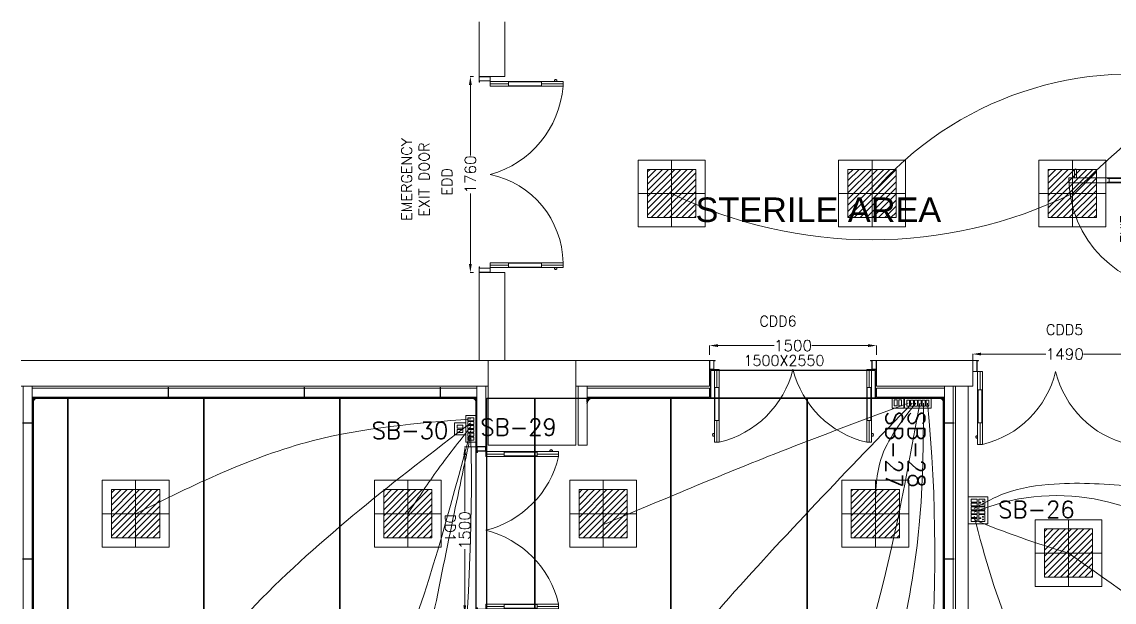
# Model space of a CAD drawing. Extents: x 3552052 to 4102982, y -707811 to -630695.
# Drawn here: x 3614132 to 3623946, y -650614 to -645404 of the extents above; entities that cross this region are included whole.
import ezdxf

# ---------------------------------------------------------------- set-up
doc = ezdxf.new("R2010")
doc.units = 0
doc.header["$LTSCALE"] = 6
doc.header["$MEASUREMENT"] = 0
doc.linetypes.add('CONTINU', pattern=[0])
doc.linetypes.add('HIDDEN', pattern=[0.375, 0.25, -0.125])
doc.layers.get('0').update_dxf_attribs({"linetype": 'CONTINUOUS', "lineweight": 0})
doc.layers.get('Defpoints').update_dxf_attribs({"linetype": 'CONTINUOUS', "lineweight": 0})
for name, color, linetype, lineweight in [('1200 Door', 144, 'CONTINUOUS', 0), ('80 mm Wall', 5, 'CONTINUOUS', 0), ('Ahlada 50mm Ceiling Panels', 191, 'CONTINUOUS', 0), ('Ahlada Coving', 3, 'CONTINUOUS', 0), ('AIR SHOWER', 7, 'CONTINUOUS', 0), ('COL', 5, 'CONTINUOUS', 0), ('DIM', 7, 'CONTINUOUS', 0), ('Double Leaf Door', 4, 'CONTINUOUS', 0), ('ELE-12M RAW&UPS SB', 40, 'CONTINUOUS', 0), ('ELE-2M UPS P.SB', 3, 'CONTINUOUS', 0), ('ELE-4M UPS P.SB', 3, 'CONTINUOUS', 0), ('ELE-6M RAW P.SB', 40, 'HIDDEN', 0), ('ELE-6M UPS P.SB', 3, 'CONTINUOUS', 0), ('ELE-LIGHTING WIRRING', 7, 'CONTINUOUS', 0), ('Partition-80WP', 7, 'CONTINUOUS', 0), ('WALL', 8, 'CONTINUOUS', 0)]:
    doc.layers.add(name, color=color, linetype=linetype, lineweight=lineweight)
doc.layers.add('ELE-42W EMERGENCY DOWN LIGHT', color=7, linetype='CONTINUOUS', lineweight=0, true_color=0x608ec6)
doc.layers.add('ELE-LIGHTING WIRING', color=7, linetype='CONTINUOUS', lineweight=0, true_color=0x63d7b6)
doc.styles.add('ARIAL', font='arial.ttf')
doc.styles.add('ROMANS', font='romans.shx')
doc.styles.get("Standard").update_dxf_attribs({"font": 'SIMPLEX'})
doc.dimstyles.new('AEPL1', dxfattribs={"dimtxt": 100, "dimasz": 75, "dimexe": 1.25, "dimexo": 50, "dimtad": 0, "dimdec": 0, "dimtxsty": 'ROMANS', "dimcen": 2.5, "dimclrd": 7, "dimclre": 7, "dimadec": 0, "dimazin": 0, "dimtfac": 1, "dimtdec": 0, "dimtmove": 0, "dimatfit": 3, "dimfxl": 1, "dimlwd": 0, "dimlwe": 0, "dimarcsym": 0})
doc.dimstyles.new('BIGDFD', dxfattribs={"dimtxt": 8, "dimasz": 4, "dimexe": 1, "dimexo": 2, "dimtad": 1, "dimlfac": 10, "dimtxsty": 'Standard', "dimcen": 2.5, "dimclrd": 5, "dimclre": 3, "dimclrt": 1, "dimadec": 0, "dimazin": 0, "dimtfac": 1, "dimtmove": 0, "dimatfit": 3, "dimfxl": 1, "dimarcsym": 0})
doc.dimstyles.new('BIGDFD$0', dxfattribs={"dimtxt": 8, "dimasz": 4, "dimexe": 1, "dimexo": 2, "dimtad": 1, "dimlfac": 10, "dimtxsty": 'Standard', "dimcen": 2.5, "dimclrd": 5, "dimclre": 3, "dimclrt": 1, "dimadec": 0, "dimazin": 0, "dimtfac": 1, "dimtmove": 0, "dimatfit": 3, "dimfxl": 1, "dimarcsym": 0})

# ---------------------------------------------------------------- blocks, each defined once
blk = doc.blocks.new('XCDFCF')
at = {"layer": 'ELE-6M UPS P.SB', "color": 3, "linetype": 'ByBlock'}
for points in [[(3522348.8, -692140.9), (3522588.6, -692140.9), (3522588.6, -692240.9), (3522348.8, -692240.9)], [(3522368.8, -692168.5), (3522395.2, -692168.5), (3522395.2, -692221.3), (3522368.8, -692221.3)], [(3522403.4, -692168.5), (3522429.8, -692168.5), (3522429.8, -692221.3), (3522403.4, -692221.3)], [(3522438.1, -692168.5), (3522464.5, -692168.5), (3522464.5, -692221.3), (3522438.1, -692221.3)], [(3522472.8, -692168.5), (3522499.2, -692168.5), (3522499.2, -692221.3), (3522472.8, -692221.3)], [(3522507.5, -692168.5), (3522533.9, -692168.5), (3522533.9, -692221.3), (3522507.5, -692221.3)], [(3522542.2, -692168.5), (3522568.6, -692168.5), (3522568.6, -692221.3), (3522542.2, -692221.3)]]:
    blk.add_lwpolyline(points, close=True, dxfattribs=at)
blk = doc.blocks.new('DFSF')
at = {"layer": 'ELE-2M UPS P.SB', "color": 3, "ltscale": 10}
for points in [[(3522118.1, -692140.9), (3522224.8, -692140.9), (3522224.8, -692240.9), (3522118.1, -692240.9)], [(3522137.7, -692165.9), (3522164.4, -692165.9), (3522164.4, -692219.4), (3522137.7, -692219.4)], [(3522177.7, -692165.9), (3522204.5, -692165.9), (3522204.5, -692219.4), (3522177.7, -692219.4)]]:
    blk.add_lwpolyline(points, close=True, dxfattribs=at)
blk = doc.blocks.new('54W EME')
at = {"layer": 'ELE-42W EMERGENCY DOWN LIGHT'}
h = blk.add_hatch(dxfattribs=at)
h.set_pattern_fill('ANSI31', color=8, scale=312.5, style=0)
h.paths.add_polyline_path([(-216.4, -216.4), (-216.4, 216.4), (216.4, 216.4), (216.4, -216.4)])
for p, q in [((0, 300), (0, -300)), ((-300, 0), (300, 0))]:
    blk.add_line(p, q, dxfattribs=at)
for points in [[(-300, -300), (-300, 300), (300, 300), (300, -300)], [(-216.4, -216.4), (-216.4, 216.4), (216.4, 216.4), (216.4, -216.4)]]:
    blk.add_lwpolyline(points, close=True, dxfattribs=at)
blk = doc.blocks.new('*D661')
at = {"layer": 'Defpoints', "color": 0, "linetype": 'ByBlock', "transparency": 16777216}
for p in [(3621810.4, -648310.7), (3620310.4, -648443.9), (3621810.4, -648443.9)]:
    blk.add_point(p, dxfattribs=at)
at = {"layer": 'DIM', "color": 7, "linetype": 'ByBlock', "lineweight": 0, "transparency": 16777216}
for p, q in [((3620310.4, -648393.9), (3620310.4, -648309.5)), ((3620385.4, -648310.7), (3620890.7, -648310.7)), ((3621735.4, -648310.7), (3621230.1, -648310.7)), ((3621810.4, -648393.9), (3621810.4, -648309.5))]:
    blk.add_line(p, q, dxfattribs=at)
at = {"layer": 'DIM', "color": 7, "linetype": 'ByBlock', "transparency": 16777216}
for points in [[(3620385.4, -648298.2), (3620385.4, -648323.2), (3620310.4, -648310.7)], [(3621735.4, -648298.2), (3621735.4, -648323.2), (3621810.4, -648310.7)]]:
    blk.add_solid(points, dxfattribs=at)
at = {"layer": 'DIM', "color": 0, "linetype": 'ByBlock', "transparency": 16777216, "insert": (3621060.4, -648310.7), "char_height": 100, "attachment_point": 5, "style": 'ROMANS'}
blk.add_mtext('1500', dxfattribs=at)
blk = doc.blocks.new('*D662')
at = {"layer": 'Defpoints', "color": 0, "linetype": 'ByBlock', "transparency": 16777216}
for p in [(3624165.4, -648386.7), (3622675.4, -648558.9), (3624165.4, -648558.9)]:
    blk.add_point(p, dxfattribs=at)
at = {"layer": 'DIM', "color": 7, "linetype": 'ByBlock', "lineweight": 0, "transparency": 16777216}
for p, q in [((3622675.4, -648508.9), (3622675.4, -648385.5)), ((3622750.4, -648386.7), (3623332.1, -648386.7)), ((3624090.4, -648386.7), (3623671.4, -648386.7)), ((3624165.4, -648508.9), (3624165.4, -648385.5))]:
    blk.add_line(p, q, dxfattribs=at)
at = {"layer": 'DIM', "color": 7, "linetype": 'ByBlock', "transparency": 16777216}
for points in [[(3622750.4, -648374.2), (3622750.4, -648399.2), (3622675.4, -648386.7)], [(3624090.4, -648374.2), (3624090.4, -648399.2), (3624165.4, -648386.7)]]:
    blk.add_solid(points, dxfattribs=at)
at = {"layer": 'DIM', "color": 0, "linetype": 'ByBlock', "transparency": 16777216, "insert": (3623501.7, -648386.7), "char_height": 100, "attachment_point": 5, "style": 'ROMANS'}
blk.add_mtext('1490', dxfattribs=at)
blk = doc.blocks.new('1500x80')
at = {"layer": 'Double Leaf Door'}
for points in [[(99336.2, -25417.9), (99341.1, -25417.9), (99341.1, -25121.4), (99336.2, -25121.4)], [(99379.8, -25121.4), (99374.8, -25121.4), (99374.8, -25417.9), (99379.8, -25417.9)], [(100704.2, -25121.4), (100709.2, -25121.4), (100709.2, -25417.9), (100704.2, -25417.9)], [(100747.8, -25417.9), (100742.9, -25417.9), (100742.9, -25121.4), (100747.8, -25121.4)]]:
    blk.add_hatch(color=6, dxfattribs=at).paths.add_polyline_path(points)
at = {"layer": 'Double Leaf Door', "color": 8}
for p, q in [((99321.8, -24985.1), (99321.8, -25003.1)), ((99336.2, -24983.1), (99323.7, -24983.1)), ((99323.7, -25005), (99336.2, -25005)), ((99336.2, -25581.8), (99336.2, -24927.6)), ((99336.2, -24927.6), (99379.8, -24927.6)), ((99336.2, -24983.1), (99336.2, -25005)), ((99358, -25121.4), (99358, -24927.6)), ((99379.8, -24927.6), (99379.8, -25581.8)), ((100747.8, -24927.6), (100704.2, -24927.6)), ((100704.2, -24927.6), (100704.2, -25581.8)), ((100726, -25121.4), (100726, -24927.6)), ((100747.8, -25581.8), (100747.8, -24927.6)), ((100747.8, -24983.1), (100760.3, -24983.1)), ((100747.8, -24983.1), (100747.8, -25005)), ((100760.3, -25005), (100747.8, -25005)), ((100762.2, -24985.1), (100762.2, -25003.1)), ((99358, -25581.8), (99358, -25417.9)), ((100726, -25581.8), (100726, -25417.9)), ((99292, -25581.8), (99292, -25661.8)), ((99332.2, -25581.8), (99292, -25581.8)), ((99294, -25583.8), (99294, -25659.8)), ((99330.2, -25583.8), (99294, -25583.8)), ((99330.2, -25658.9), (99330.2, -25583.8)), ((99332.2, -25656.9), (99332.2, -25581.8)), ((99379.8, -25581.8), (99336.2, -25581.8)), ((100704.2, -25581.8), (100747.8, -25581.8)), ((100751.8, -25656.9), (100751.8, -25581.8)), ((100751.8, -25581.8), (100792, -25581.8)), ((100753.8, -25658.9), (100753.8, -25583.8)), ((100753.8, -25583.8), (100790, -25583.8)), ((100790, -25583.8), (100790, -25659.8)), ((100792, -25581.8), (100792, -25661.8)), ((99292, -25661.8), (99332.2, -25661.8)), ((99294, -25659.8), (99332.2, -25659.8)), ((99342.1, -25658.9), (99330.2, -25658.9)), ((99344.1, -25656.9), (99332.2, -25656.9)), ((99332.2, -25659.8), (99342.1, -25659.8)), ((99332.2, -25661.8), (99344.1, -25661.8)), ((99342.1, -25659.8), (99342.1, -25658.9)), ((99344.1, -25661.8), (99344.1, -25656.9)), ((100739.9, -25661.8), (100739.9, -25656.9)), ((100739.9, -25656.9), (100751.8, -25656.9)), ((100751.8, -25661.8), (100739.9, -25661.8)), ((100741.9, -25659.8), (100741.9, -25658.9)), ((100741.9, -25658.9), (100753.8, -25658.9)), ((100751.8, -25659.8), (100741.9, -25659.8)), ((100790, -25659.8), (100751.8, -25659.8)), ((100792, -25661.8), (100751.8, -25661.8))]:
    blk.add_line(p, q, dxfattribs=at)
at = {"layer": 'Double Leaf Door', "color": 6}
for p, q in [((99379.8, -25121.4), (99336.2, -25121.4)), ((99336.2, -25121.4), (99336.2, -25417.9)), ((99341.1, -25417.9), (99341.1, -25121.4)), ((99374.8, -25417.9), (99374.8, -25121.4)), ((99379.8, -25417.9), (99379.8, -25121.4)), ((100704.2, -25417.9), (100704.2, -25121.4)), ((100704.2, -25121.4), (100747.8, -25121.4)), ((100709.2, -25417.9), (100709.2, -25121.4)), ((100742.9, -25417.9), (100742.9, -25121.4)), ((100747.8, -25121.4), (100747.8, -25417.9)), ((99336.2, -25417.9), (99379.8, -25417.9)), ((100747.8, -25417.9), (100704.2, -25417.9))]:
    blk.add_line(p, q, dxfattribs=at)
at = {"layer": 'Double Leaf Door', "color": 6, "ltscale": 100}
for p, q in [((99374.8, -25121.4), (99374.8, -25417.9)), ((100709.2, -25121.4), (100709.2, -25417.9))]:
    blk.add_line(p, q, dxfattribs=at)
at = {"layer": 'Double Leaf Door', "color": 6}
for points in [[(99336.2, -25121.4), (99336.2, -25417.9), (99341.1, -25417.9), (99341.1, -25121.4), (99336.2, -25121.4)], [(99379.8, -25121.4), (99379.8, -25417.9), (99374.8, -25417.9), (99374.8, -25121.4), (99379.8, -25121.4)], [(100704.2, -25121.4), (100704.2, -25417.9), (100709.2, -25417.9), (100709.2, -25121.4), (100704.2, -25121.4)], [(100747.8, -25121.4), (100747.8, -25417.9), (100742.9, -25417.9), (100742.9, -25121.4), (100747.8, -25121.4)]]:
    blk.add_lwpolyline(points, dxfattribs=at)
at = {"layer": 'Double Leaf Door', "ltscale": 5000}
for points in [[(99336.2, -25121.4), (99336.2, -25417.9), (99341.1, -25417.9), (99341.1, -25121.4), (99336.2, -25121.4)], [(100747.8, -25121.4), (100747.8, -25417.9), (100742.9, -25417.9), (100742.9, -25121.4), (100747.8, -25121.4)]]:
    blk.add_lwpolyline(points, dxfattribs=at)
at = {"layer": 'Double Leaf Door', "color": 8}
for centre, radius, start, end in [((99321.8, -24994.1), 3.72, 90, 270), ((99323.7, -24985.1), 1.98, 90, 180), ((99323.7, -25003.1), 1.98, 180, 270), ((99175.8, -25796.3), 892.3, 13.90597, 76.78637), ((100908.2, -25796.3), 892.3, 103.21363, 166.09403), ((100760.3, -24985.1), 1.98, 0, 90), ((100760.3, -25003.1), 1.98, 270, 0), ((100762.2, -24994.1), 3.72, 270, 90)]:
    blk.add_arc(centre, radius, start, end, dxfattribs=at)
blk = doc.blocks.new('1500x2100x100 DD')
at = {"layer": 'Double Leaf Door'}
for points in [[(49.2, 263.9), (54.1, 263.9), (54.1, 560.4), (49.2, 560.4)], [(92.8, 560.4), (87.8, 560.4), (87.8, 263.9), (92.8, 263.9)], [(1407.2, 560.4), (1412.2, 560.4), (1412.2, 263.9), (1407.2, 263.9)], [(1450.8, 263.9), (1445.9, 263.9), (1445.9, 560.4), (1450.8, 560.4)]]:
    blk.add_hatch(color=6, dxfattribs=at).paths.add_polyline_path(points)
at = {"layer": 'Double Leaf Door', "color": 8}
for p, q in [((34.8, 696.7), (34.8, 678.8)), ((49.2, 698.7), (36.7, 698.7)), ((49.2, 100), (49.2, 754.2)), ((49.2, 754.2), (92.8, 754.2)), ((49.2, 698.7), (49.2, 676.8)), ((71, 560.4), (71, 754.2)), ((92.8, 754.2), (92.8, 100)), ((1450.8, 754.2), (1407.2, 754.2)), ((1407.2, 754.2), (1407.2, 100)), ((1429, 560.4), (1429, 754.2)), ((1450.8, 100), (1450.8, 754.2)), ((1450.8, 698.7), (1463.3, 698.7)), ((1450.8, 698.7), (1450.8, 676.8)), ((1465.2, 696.7), (1465.2, 678.8)), ((36.7, 676.8), (49.2, 676.8)), ((1463.3, 676.8), (1450.8, 676.8)), ((71, 100), (71, 263.9)), ((1429, 100), (1429, 263.9)), ((5, 100), (5, 0)), ((45.2, 100), (5, 100)), ((45.2, 5), (45.2, 100)), ((92.8, 100), (49.2, 100)), ((1407.2, 100), (1450.8, 100)), ((1454.8, 5), (1454.8, 100)), ((1454.8, 100), (1495, 100)), ((1495, 100), (1495, 0)), ((5, 0), (45.2, 0)), ((7, 98), (7, 2)), ((43.2, 98), (7, 98)), ((7, 2), (45.2, 2)), ((43.2, 3), (43.2, 98)), ((55.1, 3), (43.2, 3)), ((57.1, 5), (45.2, 5)), ((45.2, 2), (55.1, 2)), ((45.2, 0), (57.1, 0)), ((55.1, 2), (55.1, 3)), ((57.1, 0), (57.1, 5)), ((1442.9, 0), (1442.9, 5)), ((1442.9, 5), (1454.8, 5)), ((1454.8, 0), (1442.9, 0)), ((1444.9, 2), (1444.9, 3)), ((1444.9, 3), (1456.8, 3)), ((1454.8, 2), (1444.9, 2)), ((1493, 2), (1454.8, 2)), ((1495, 0), (1454.8, 0)), ((1456.8, 3), (1456.8, 98)), ((1456.8, 98), (1493, 98)), ((1493, 98), (1493, 2))]:
    blk.add_line(p, q, dxfattribs=at)
at = {"layer": 'Double Leaf Door', "color": 6}
for p, q in [((92.8, 560.4), (49.2, 560.4)), ((49.2, 560.4), (49.2, 263.9)), ((54.1, 263.9), (54.1, 560.4)), ((87.8, 263.9), (87.8, 560.4)), ((92.8, 263.9), (92.8, 560.4)), ((1407.2, 263.9), (1407.2, 560.4)), ((1407.2, 560.4), (1450.8, 560.4)), ((1412.2, 263.9), (1412.2, 560.4)), ((1445.9, 263.9), (1445.9, 560.4)), ((1450.8, 560.4), (1450.8, 263.9)), ((49.2, 263.9), (92.8, 263.9)), ((1450.8, 263.9), (1407.2, 263.9))]:
    blk.add_line(p, q, dxfattribs=at)
at = {"layer": 'Double Leaf Door', "color": 6, "ltscale": 100}
for p, q in [((87.8, 560.4), (87.8, 263.9)), ((1412.2, 560.4), (1412.2, 263.9))]:
    blk.add_line(p, q, dxfattribs=at)
at = {"layer": 'Double Leaf Door', "color": 6}
for points in [[(49.2, 560.4), (49.2, 263.9), (54.1, 263.9), (54.1, 560.4), (49.2, 560.4)], [(92.8, 560.4), (92.8, 263.9), (87.8, 263.9), (87.8, 560.4), (92.8, 560.4)], [(1407.2, 560.4), (1407.2, 263.9), (1412.2, 263.9), (1412.2, 560.4), (1407.2, 560.4)], [(1450.8, 560.4), (1450.8, 263.9), (1445.9, 263.9), (1445.9, 560.4), (1450.8, 560.4)]]:
    blk.add_lwpolyline(points, dxfattribs=at)
at = {"layer": 'Double Leaf Door', "ltscale": 5000}
for points in [[(49.2, 560.4), (49.2, 263.9), (54.1, 263.9), (54.1, 560.4), (49.2, 560.4)], [(1450.8, 560.4), (1450.8, 263.9), (1445.9, 263.9), (1445.9, 560.4), (1450.8, 560.4)]]:
    blk.add_lwpolyline(points, dxfattribs=at)
at = {"layer": 'Double Leaf Door', "color": 8}
for centre, radius, start, end in [((34.8, 687.7), 3.72, 90, 270), ((36.7, 696.7), 1.98, 90, 180), ((-111.3, -108), 886, 13.57447, 76.68363), ((1611.3, -108), 886, 103.31637, 166.42553), ((1463.3, 696.7), 1.98, 0, 90), ((1465.2, 687.7), 3.72, 270, 90), ((36.7, 678.8), 1.98, 180, 270), ((1463.3, 678.8), 1.98, 270, 0)]:
    blk.add_arc(centre, radius, start, end, dxfattribs=at)
blk = doc.blocks.new('1800x100')
at = {"layer": 'Double Leaf Door'}
for points in [[(101627.9, -31394.5), (101632.8, -31394.5), (101632.8, -31098), (101627.9, -31098)], [(101671.5, -31098), (101666.6, -31098), (101666.6, -31394.5), (101671.5, -31394.5)], [(103255.9, -31098), (103260.9, -31098), (103260.9, -31394.5), (103255.9, -31394.5)], [(103299.6, -31394.5), (103294.6, -31394.5), (103294.6, -31098), (103299.6, -31098)]]:
    blk.add_hatch(color=6, dxfattribs=at).paths.add_polyline_path(points)
at = {"layer": 'Double Leaf Door', "color": 8}
for p, q in [((101627.9, -31558.5), (101627.9, -30904.2)), ((101627.9, -30904.2), (101671.5, -30904.2)), ((101649.7, -31098), (101649.7, -30904.2)), ((101671.5, -30904.2), (101671.5, -31558.5)), ((103299.6, -30904.2), (103255.9, -30904.2)), ((103255.9, -30904.2), (103255.9, -31558.5)), ((103277.8, -31098), (103277.8, -30904.2)), ((103299.6, -31558.5), (103299.6, -30904.2)), ((101613.5, -30961.8), (101613.5, -30979.7)), ((101627.9, -30959.8), (101615.5, -30959.8)), ((101615.5, -30981.7), (101627.9, -30981.7)), ((101627.9, -30959.8), (101627.9, -30981.7)), ((103299.6, -30959.8), (103312, -30959.8)), ((103299.6, -30959.8), (103299.6, -30981.7)), ((103312, -30981.7), (103299.6, -30981.7)), ((103314, -30961.8), (103314, -30979.7)), ((101649.7, -31558.5), (101649.7, -31394.5)), ((103277.8, -31558.5), (103277.8, -31394.5)), ((101583.7, -31558.5), (101583.7, -31658.5)), ((101623.9, -31558.5), (101583.7, -31558.5)), ((101585.7, -31560.5), (101585.7, -31656.5)), ((101621.9, -31560.5), (101585.7, -31560.5)), ((101621.9, -31655.5), (101621.9, -31560.5)), ((101623.9, -31653.5), (101623.9, -31558.5)), ((101671.5, -31558.5), (101627.9, -31558.5)), ((103255.9, -31558.5), (103299.6, -31558.5)), ((103303.6, -31653.5), (103303.6, -31558.5)), ((103303.6, -31558.5), (103343.7, -31558.5)), ((103305.5, -31655.5), (103305.5, -31560.5)), ((103305.5, -31560.5), (103341.8, -31560.5)), ((103341.8, -31560.5), (103341.8, -31656.5)), ((103343.7, -31558.5), (103343.7, -31658.5)), ((101583.7, -31658.5), (101623.9, -31658.5)), ((101585.7, -31656.5), (101623.9, -31656.5)), ((101633.8, -31655.5), (101621.9, -31655.5)), ((101635.8, -31653.5), (101623.9, -31653.5)), ((101623.9, -31656.5), (101633.8, -31656.5)), ((101623.9, -31658.5), (101635.8, -31658.5)), ((101633.8, -31656.5), (101633.8, -31655.5)), ((101635.8, -31658.5), (101635.8, -31653.5)), ((103291.6, -31658.5), (103291.6, -31653.5)), ((103291.6, -31653.5), (103303.6, -31653.5)), ((103303.6, -31658.5), (103291.6, -31658.5)), ((103293.6, -31656.5), (103293.6, -31655.5)), ((103293.6, -31655.5), (103305.5, -31655.5)), ((103303.6, -31656.5), (103293.6, -31656.5)), ((103341.8, -31656.5), (103303.6, -31656.5)), ((103343.7, -31658.5), (103303.6, -31658.5))]:
    blk.add_line(p, q, dxfattribs=at)
at = {"layer": 'Double Leaf Door', "color": 6}
for p, q in [((101671.5, -31098), (101627.9, -31098)), ((101627.9, -31098), (101627.9, -31394.5)), ((101632.8, -31394.5), (101632.8, -31098)), ((101666.6, -31394.5), (101666.6, -31098)), ((101671.5, -31394.5), (101671.5, -31098)), ((103255.9, -31394.5), (103255.9, -31098)), ((103255.9, -31098), (103299.6, -31098)), ((103260.9, -31394.5), (103260.9, -31098)), ((103294.6, -31394.5), (103294.6, -31098)), ((103299.6, -31098), (103299.6, -31394.5)), ((101627.9, -31394.5), (101671.5, -31394.5)), ((103299.6, -31394.5), (103255.9, -31394.5))]:
    blk.add_line(p, q, dxfattribs=at)
at = {"layer": 'Double Leaf Door', "color": 6, "ltscale": 100}
for p, q in [((101666.6, -31098), (101666.6, -31394.5)), ((103260.9, -31098), (103260.9, -31394.5))]:
    blk.add_line(p, q, dxfattribs=at)
at = {"layer": 'Double Leaf Door', "color": 6}
for points in [[(101627.9, -31098), (101627.9, -31394.5), (101632.8, -31394.5), (101632.8, -31098), (101627.9, -31098)], [(101671.5, -31098), (101671.5, -31394.5), (101666.6, -31394.5), (101666.6, -31098), (101671.5, -31098)], [(103255.9, -31098), (103255.9, -31394.5), (103260.9, -31394.5), (103260.9, -31098), (103255.9, -31098)], [(103299.6, -31098), (103299.6, -31394.5), (103294.6, -31394.5), (103294.6, -31098), (103299.6, -31098)]]:
    blk.add_lwpolyline(points, dxfattribs=at)
at = {"layer": 'Double Leaf Door', "ltscale": 5000}
for points in [[(101627.9, -31098), (101627.9, -31394.5), (101632.8, -31394.5), (101632.8, -31098), (101627.9, -31098)], [(103299.6, -31098), (103299.6, -31394.5), (103294.6, -31394.5), (103294.6, -31098), (103299.6, -31098)]]:
    blk.add_lwpolyline(points, dxfattribs=at)
at = {"layer": 'Double Leaf Door', "color": 8}
for centre, radius, start, end in [((101601.6, -31795.7), 894.2, 15.3848, 85.51147), ((103268.8, -31726.5), 822.4, 90.89566, 168.20807), ((101613.5, -30970.7), 3.72, 90, 270), ((101615.5, -30961.8), 1.98, 90, 180), ((101615.5, -30979.7), 1.98, 180, 270), ((103312, -30961.8), 1.98, 0, 90), ((103312, -30979.7), 1.98, 270, 0), ((103314, -30970.7), 3.72, 270, 90)]:
    blk.add_arc(centre, radius, start, end, dxfattribs=at)
blk = doc.blocks.new('*D665')
at = {"layer": 'Defpoints', "color": 0, "linetype": 'ByBlock', "transparency": 16777216}
for p in [(3618240.4, -645894.4), (3618162.1, -647654.4), (3618240.4, -647654.4)]:
    blk.add_point(p, dxfattribs=at)
at = {"layer": 'DIM', "color": 7, "linetype": 'ByBlock', "lineweight": 0, "transparency": 16777216}
for p, q in [((3618190.4, -645894.4), (3618160.9, -645894.4)), ((3618162.1, -645969.4), (3618162.1, -646604.7)), ((3618162.1, -647579.4), (3618162.1, -646944.1)), ((3618190.4, -647654.4), (3618160.9, -647654.4))]:
    blk.add_line(p, q, dxfattribs=at)
at = {"layer": 'DIM', "color": 7, "linetype": 'ByBlock', "transparency": 16777216}
for points in [[(3618149.6, -645969.4), (3618174.6, -645969.4), (3618162.1, -645894.4)], [(3618149.6, -647579.4), (3618174.6, -647579.4), (3618162.1, -647654.4)]]:
    blk.add_solid(points, dxfattribs=at)
at = {"layer": 'DIM', "color": 0, "linetype": 'ByBlock', "transparency": 16777216, "insert": (3618162.1, -646774.4), "char_height": 100, "attachment_point": 5, "rotation": 90, "style": 'ROMANS'}
blk.add_mtext('1760', dxfattribs=at)
blk = doc.blocks.new('*D19')
at = {"color": 3, "lineweight": -2, "transparency": 16777216}
for p, q in [((72.76, 197.74), (72.76, 215.65)), ((162.76, 197.74), (162.76, 215.65))]:
    blk.add_line(p, q, dxfattribs=at)
at = {"color": 5, "lineweight": -2, "transparency": 16777216}
blk.add_line((76.76, 214.65), (158.76, 214.65), dxfattribs=at)
at = {"color": 5, "transparency": 16777216}
for points in [[(76.76, 215.31), (76.76, 213.98), (72.76, 214.65)], [(158.76, 213.98), (158.76, 215.31), (162.76, 214.65)]]:
    blk.add_solid(points, dxfattribs=at)
at = {"layer": 'Defpoints', "color": 0, "transparency": 16777216}
for p in [(162.76, 214.65), (72.76, 195.74), (162.76, 195.74)]:
    blk.add_point(p, dxfattribs=at)
at = {"color": 1, "transparency": 16777216, "insert": (130.44, 219.36), "char_height": 8, "attachment_point": 5}
blk.add_mtext('W1:900', dxfattribs=at)
blk = doc.blocks.new('*D20')
at = {"color": 3, "lineweight": -2, "transparency": 16777216}
for p, q in [((0, 202.24), (0, 230.07)), ((170, 202.24), (170, 230.07))]:
    blk.add_line(p, q, dxfattribs=at)
at = {"color": 5, "lineweight": -2, "transparency": 16777216}
blk.add_line((166, 229.07), (4, 229.07), dxfattribs=at)
at = {"color": 5, "transparency": 16777216}
for points in [[(4, 229.74), (4, 228.4), (0, 229.07)], [(166, 228.4), (166, 229.74), (170, 229.07)]]:
    blk.add_solid(points, dxfattribs=at)
at = {"layer": 'Defpoints', "color": 0, "transparency": 16777216}
for p in [(0, 229.07), (0, 200.24), (170, 200.24)]:
    blk.add_point(p, dxfattribs=at)
at = {"color": 1, "transparency": 16777216, "insert": (115.34, 233.78), "char_height": 8, "attachment_point": 5}
blk.add_mtext('W:1700', dxfattribs=at)
blk = doc.blocks.new('nolllw new')
for p, q in [((-138.6, 13.9), (-138.1, 15.3)), ((-124.2, 15.9), (-137.1, 15.9)), ((-123.3, 15.4), (-107, -15.4)), ((-112.6, 13.9), (-2.6, 13.9)), ((8.1, 15.4), (-8.1, -15.4)), ((9, 15.9), (22, 15.9)), ((23.4, 13.9), (22.7, 15.9)), ((23.4, 13.9), (22.9, 15.3)), ((-100.3, -15.9), (-106.1, -15.9)), ((-14.9, -15.9), (-9, -15.9))]:
    blk.add_line(p, q)
at = {"color": 19}
for p, q in [((-124.2, 15.9), (-57.6, 15.9)), ((9, 15.9), (-57.6, 15.9)), ((-100.1, -34.1), (-15, -34.1))]:
    blk.add_line(p, q, dxfattribs=at)
at = {"color": 1}
for p, q in [((-74.6, 14.6), (-74.6, 10.7)), ((-40.6, 14.6), (-40.6, 10.7)), ((-100, -26.8), (-100, -34.1)), ((-15.1, -26.8), (-15.1, -34.1))]:
    blk.add_line(p, q, dxfattribs=at)
at = {"color": 3}
for p, q in [((-112.9, -4.5), (-112.9, -13.1)), ((-109.6, -16.1), (-109.9, -16.1)), ((-108.7, -16.7), (-100.8, -33.8)), ((-100.3, -34.1), (-100.1, -34.1)), ((-14.8, -34.1), (-15, -34.1)), ((-6.5, -16.7), (-14.4, -33.8)), ((-5.6, -16.1), (-5.3, -16.1)), ((-2.3, -4.5), (-2.3, -13.1))]:
    blk.add_line(p, q, dxfattribs=at)
for centre, radius, start, end in [((-137.1, 14.9), 1, 90, 159.38096), ((-124.2, 14.9), 1, 27.85965, 90), ((9, 14.9), 1, 90, 152.14035), ((22, 14.9), 1, 20.61904, 90), ((-106.1, -14.9), 1, 207.85965, 270), ((-100.3, -14.9), 1, 270, 343.32611), ((-60.8, -26.8), 40.2, 161.52124, 163.32611), ((-54.4, -26.8), 40.2, 16.67389, 18.47876), ((-14.9, -14.9), 1, 196.67389, 270), ((-9, -14.9), 1, 270, 332.14035)]:
    blk.add_arc(centre, radius, start, end)
at = {"color": 1}
for centre, radius, start, end in [((-60.8, -26.8), 39.2, 111.58911, 180), ((-75.6, 10.7), 1, 291.58911, 0), ((-74.2, 14.5), 0.396, 106.69839, 167.52754), ((-41, 14.5), 0.396, 12.47246, 73.30161), ((-39.6, 10.7), 1, 180, 248.41089), ((-54.4, -26.8), 39.2, 0, 68.41089)]:
    blk.add_arc(centre, radius, start, end, dxfattribs=at)
at = {"color": 3}
for centre, radius, start, end in [((-109.9, -13.1), 3, 180, 270), ((-109.6, -17.1), 1, 24.7129, 90), ((-100.3, -33.6), 0.5, 204.7129, 270), ((-14.8, -33.6), 0.5, 270, 335.2871), ((-5.6, -17.1), 1, 90, 155.2871), ((-5.3, -13.1), 3, 270, 0)]:
    blk.add_arc(centre, radius, start, end, dxfattribs=at)
blk = doc.blocks.new('*D22')
at = {"layer": 'AIR SHOWER', "color": 3, "lineweight": -2, "transparency": 16777216}
for p, q in [((172, 200.24), (208.02, 200.24)), ((172, 100.24), (208.02, 100.24))]:
    blk.add_line(p, q, dxfattribs=at)
at = {"layer": 'AIR SHOWER', "color": 5, "lineweight": -2, "transparency": 16777216}
blk.add_line((207.02, 104.24), (207.02, 196.24), dxfattribs=at)
at = {"layer": 'AIR SHOWER', "color": 5, "transparency": 16777216}
for points in [[(207.68, 196.24), (206.35, 196.24), (207.02, 200.24)], [(206.35, 104.24), (207.68, 104.24), (207.02, 100.24)]]:
    blk.add_solid(points, dxfattribs=at)
at = {"layer": 'Defpoints', "color": 0, "transparency": 16777216}
for p in [(170, 200.24), (207.02, 200.24), (170, 100.24)]:
    blk.add_point(p, dxfattribs=at)
at = {"layer": 'AIR SHOWER', "color": 1, "transparency": 16777216, "insert": (202.31, 155.27), "char_height": 8, "attachment_point": 5, "rotation": 90}
blk.add_mtext('D:1000', dxfattribs=at)
blk = doc.blocks.new('*D23')
at = {"layer": 'AIR SHOWER', "color": 3, "lineweight": -2, "transparency": 16777216}
for p, q in [((166, 195.74), (188.83, 195.74)), ((166, 104.74), (188.83, 104.74))]:
    blk.add_line(p, q, dxfattribs=at)
at = {"layer": 'AIR SHOWER', "color": 5, "lineweight": -2, "transparency": 16777216}
blk.add_line((187.83, 191.74), (187.83, 108.74), dxfattribs=at)
at = {"layer": 'AIR SHOWER', "color": 5, "transparency": 16777216}
for points in [[(188.5, 191.74), (187.17, 191.74), (187.83, 195.74)], [(187.17, 108.74), (188.5, 108.74), (187.83, 104.74)]]:
    blk.add_solid(points, dxfattribs=at)
at = {"layer": 'Defpoints', "color": 0, "transparency": 16777216}
for p in [(164, 195.74), (164, 104.74), (187.83, 104.74)]:
    blk.add_point(p, dxfattribs=at)
at = {"layer": 'AIR SHOWER', "color": 1, "transparency": 16777216, "insert": (183.12, 150.24), "char_height": 8, "attachment_point": 5, "rotation": 90}
blk.add_mtext('D1:910', dxfattribs=at)
blk = doc.blocks.new('*D668')
at = {"layer": 'Defpoints', "color": 0, "linetype": 'ByBlock', "transparency": 16777216}
for p in [(3618111.5, -649218.9), (3618260.4, -649218.9), (3618260.4, -650718.9)]:
    blk.add_point(p, dxfattribs=at)
at = {"layer": 'DIM', "color": 7, "linetype": 'ByBlock', "lineweight": 0, "transparency": 16777216}
for p, q in [((3618210.4, -649218.9), (3618110.3, -649218.9)), ((3618111.5, -649293.9), (3618111.5, -649799.2)), ((3618111.5, -650643.9), (3618111.5, -650138.6)), ((3618210.4, -650718.9), (3618110.3, -650718.9))]:
    blk.add_line(p, q, dxfattribs=at)
at = {"layer": 'DIM', "color": 7, "linetype": 'ByBlock', "transparency": 16777216}
for points in [[(3618099, -649293.9), (3618124, -649293.9), (3618111.5, -649218.9)], [(3618099, -650643.9), (3618124, -650643.9), (3618111.5, -650718.9)]]:
    blk.add_solid(points, dxfattribs=at)
at = {"layer": 'DIM', "color": 0, "linetype": 'ByBlock', "transparency": 16777216, "insert": (3618111.5, -649968.9), "char_height": 100, "attachment_point": 5, "rotation": 90, "style": 'ROMANS'}
blk.add_mtext('1500', dxfattribs=at)
blk = doc.blocks.new('A010004 Mezz.F. Layout Plan$0$b & c')
at = {"layer": 'Ahlada Coving', "color": 3}
for p, q in [((-4.1, 40.9), (-5.7, 42.5)), ((-2.7, 7.8), (-3.7, 7.8)), ((-3.7, 7.8), (-2.7, 6)), ((4.9, 15.3), (-2.7, 7.8)), ((-2.7, 6), (5.7, 14.4)), ((8.7, 11.4), (0.3, 3)), ((0.3, 3), (2.1, 2)), ((2.1, 3), (9.7, 10.6)), ((2.1, 2), (2.1, 3)), ((36.9, 0), (35.3, 1.6))]:
    blk.add_line(p, q, dxfattribs=at)
blk.add_lwpolyline([(-5.7, 30.7), (-5.7, 5.7), (0, 0), (25, 0), (22.8, 1.5), (13.2, 1.5), (3.6, 4.5), (3.6, 1.5), (0.6, 1.5), (-4.2, 6.3), (-4.2, 9.3), (-1.2, 9.3), (-4.2, 18.9), (-4.2, 28.4), (-5.7, 30.7)], dxfattribs=at)
for radius, start, end in [(44, 181.95475, 220.59761), (42.5, 184.1661, 265.90598), (44, 222.22858, 227.77458), (44, 229.40556, 268.11195)]:
    blk.add_arc((38.3, 44), radius, start, end, dxfattribs=at)
blk = doc.blocks.new('DFGFGFG')
at = {"layer": 'ELE-12M RAW&UPS SB', "color": 3, "linetype": 'ByBlock'}
for p, q in [((3567585.3, -693220.8), (3567638.1, -693220.8)), ((3567585.3, -693283.9), (3567585.3, -693220.8)), ((3567638.1, -693220.8), (3567638.1, -693283.9)), ((3567638.1, -693283.9), (3567585.3, -693283.9)), ((3567585.3, -693422.6), (3567585.3, -693359.5)), ((3567585.3, -693359.5), (3567638.1, -693359.5)), ((3567638.1, -693422.6), (3567585.3, -693422.6)), ((3567638.1, -693359.5), (3567638.1, -693422.6))]:
    blk.add_line(p, q, dxfattribs=at)
for points in [[(3567665.4, -693198.8), (3567665.4, -693442.5), (3567490.5, -693442.5), (3567490.5, -693198.8)], [(3567570.3, -693255.5), (3567570.3, -693281.9), (3567517.5, -693281.9), (3567517.5, -693255.5)], [(3567570.3, -693290.2), (3567570.3, -693316.6), (3567517.5, -693316.6), (3567517.5, -693290.2)], [(3567570.3, -693324.9), (3567570.3, -693351.3), (3567517.5, -693351.3), (3567517.5, -693324.9)], [(3567637.8, -693290.2), (3567637.8, -693316.6), (3567585, -693316.6), (3567585, -693290.2)], [(3567637.8, -693324.9), (3567637.8, -693351.3), (3567585, -693351.3), (3567585, -693324.9)], [(3567570.3, -693359.5), (3567570.3, -693385.9), (3567517.5, -693385.9), (3567517.5, -693359.5)], [(3567570.3, -693394.2), (3567570.3, -693420.6), (3567517.5, -693420.6), (3567517.5, -693394.2)]]:
    blk.add_lwpolyline(points, close=True, dxfattribs=at)
at = {"layer": 'ELE-12M RAW&UPS SB', "color": 3, "linetype": 'ByBlock', "elevation": 0}
blk.add_lwpolyline([(3567570.3, -693220.8), (3567570.3, -693247.2), (3567517.5, -693247.2), (3567517.5, -693220.8)], close=True, dxfattribs=at)
at = {"layer": 'ELE-12M RAW&UPS SB', "color": 3, "linetype": 'ByBlock'}
for centre, radius, start, end in [((3567598.6, -693252.4), 3.6, 37.15837, 322.84163), ((3567602.2, -693252.4), 2.29, 251.40312, 108.59688), ((3567622, -693239.2), 3.1, 357.48997, 264.73109), ((3567622, -693265.5), 3.1, 95.26891, 2.51003), ((3567624.1, -693241.6), 2.5, 194.90486, 67.31619), ((3567624.1, -693263.1), 2.5, 292.68381, 165.09514), ((3567598.6, -693391.1), 3.6, 37.15837, 322.84163), ((3567602.2, -693391.1), 2.29, 251.40312, 108.59688), ((3567622, -693377.9), 3.1, 357.48997, 264.73109), ((3567622, -693404.3), 3.1, 95.26891, 2.51003), ((3567624.1, -693380.4), 2.5, 194.90486, 67.31619), ((3567624.1, -693401.8), 2.5, 292.68381, 165.09514)]:
    blk.add_arc(centre, radius, start, end, dxfattribs=at)
blk = doc.blocks.new('AIR SHOWER')
at = {"layer": 'AIR SHOWER'}
h = blk.add_hatch(dxfattribs=at)
h.set_pattern_fill('ANSI37', color=256, scale=0.24, angle=180, style=0)
h.set_pattern_definition([(45, (-36516.70436, 5170.6153), (-0.538815367, 0.538815367), []), (135, (-36516.70436, 5170.6153), (-0.538815367, -0.538815367), [])])
h.paths.add_polyline_path([(63.7649, 110.1138), (54.9235, 110.1138), (54.9235, 189.8012), (63.7649, 189.8012)])
h = blk.add_hatch(dxfattribs=at)
h.set_pattern_fill('ANSI37', color=256, scale=0.24, angle=180, style=0)
h.set_pattern_definition([(45, (-52704.6564, 3586.6221), (-0.538815367, 0.538815367), []), (135, (-52704.6564, 3586.6221), (-0.538815367, -0.538815367), [])])
h.paths.add_polyline_path([(54.9235, 189.5272), (63.7649, 189.5272), (63.7649, 182.3028), (54.9235, 182.3028)])
for p, q in [((159.5, 200.2351), (159.5, 300.4701)), ((164, 300.4701), (159.5, 300.4701)), ((164, 300.4701), (164, 200.2351)), ((171.05, 295.4201), (164, 295.4201)), ((171.05, 293.5201), (164, 293.5201)), ((159.5, 265.8021), (160.1, 265.8021)), ((160.1, 234.8021), (160.1, 265.8021)), ((163.4, 265.8021), (163.4, 234.8021)), ((163.4, 265.8021), (164, 265.8021)), ((160.1, 264.3021), (163.4, 264.3021)), ((160.1, 236.3021), (163.4, 236.3021)), ((159.5, 234.8021), (160.1, 234.8021)), ((163.4, 234.8021), (164, 234.8021)), ((0, 100.2351), (0, 200.2351)), ((0, 200.2351), (170, 200.2351)), ((63.7649, 200.2351), (63.7649, 195.7351)), ((63.7649, 100.2351), (63.7649, 200.2351)), ((164, 200.2351), (164, 195.7351)), ((170, 100.2351), (170, 200.2351)), ((170, 100.2351), (170, 200.2351)), ((63.7649, 195.7351), (164, 195.7351)), ((72.7649, 195.7351), (164, 195.7351)), ((72.7649, 195.7351), (72.7649, 104.7351)), ((162.7649, 195.7351), (162.7649, 104.7351)), ((162.7649, 195.7351), (162.7649, 104.7351)), ((54.9235, 165.7555), (36.841, 131.8309)), ((54.9235, 131.8309), (36.841, 165.7555)), ((0, 100.2351), (170, 100.2351)), ((63.7649, 104.7351), (164, 104.7351)), ((63.7649, 104.7351), (63.7649, 100.2351)), ((159.5, 100.2351), (159.5, 0)), ((164, 100.2351), (164, 104.7351)), ((164, 0), (164, 100.2351)), ((159.5, 65.6681), (160.1, 65.6681)), ((160.1, 65.6681), (160.1, 34.6681)), ((160.1, 64.1681), (163.4, 64.1681)), ((163.4, 34.6681), (163.4, 65.6681)), ((163.4, 65.6681), (164, 65.6681)), ((159.5, 34.6681), (160.1, 34.6681)), ((160.1, 36.1681), (163.4, 36.1681)), ((163.4, 34.6681), (164, 34.6681)), ((164, 0), (159.5, 0)), ((171.05, 6.95), (164, 6.95)), ((171.05, 5.05), (164, 5.05))]:
    blk.add_line(p, q, dxfattribs=at)
for points in [[(63.7649, 190.0987), (54.9235, 190.0987), (54.9235, 110.1138), (63.7649, 110.1138)], [(86.4277, 195.7351), (72.7649, 195.7351), (72.7649, 191.2865), (86.4277, 191.2865)], [(74.6432, 195.334), (85.2425, 195.334), (85.2425, 195.7351), (74.6432, 195.7351)], [(36.841, 162.4912), (13.6037, 162.4912), (13.6037, 133.8537), (36.841, 133.8537)], [(54.9235, 165.7555), (36.841, 165.7555), (36.841, 131.8309), (54.9235, 131.8309)], [(86.4277, 104.7351), (72.7649, 104.7351), (72.7649, 109.1836), (86.4277, 109.1836)], [(22.7846, 100.2351), (32.79, 100.2351), (32.79, 100.2351), (22.7846, 100.2351)], [(22.7846, 100.2351), (34.2228, 100.2351), (34.2228, 99.8821), (22.7846, 99.8821)], [(38.3459, 100.2351), (39.8996, 100.2351), (39.8996, 99.8823), (38.3459, 99.8823)], [(74.6432, 105.1361), (85.2425, 105.1361), (85.2425, 104.7351), (74.6432, 104.7351)]]:
    blk.add_lwpolyline(points, close=True, dxfattribs=at)
at = {"layer": 'AIR SHOWER', "color": 19, "lineweight": 0}
for centre, start, end in [((164, 200.2351), 90, 180), ((164, 100.2351), 180, 270)]:
    blk.add_arc(centre, 100.2351, start, end, dxfattribs=at)
at = {"layer": 'AIR SHOWER'}
for centre in [(171.05, 294.4701), (171.05, 6)]:
    blk.add_arc(centre, 0.95, 270, 90, dxfattribs=at)
at = {"layer": 'AIR SHOWER', "xscale": -0.1, "yscale": 0.1, "zscale": 0.1}
for p, rotation in [((164.3039, 177.8504), 89.99999999999997), ((71.3723, 172.6198), 269.9999999999856), ((164.3039, 127.8504), 89.99999999999997), ((71.3723, 122.6198), 269.9999999999856)]:
    blk.add_blockref('nolllw new', p, dxfattribs=dict(at, rotation=rotation))
at = {"layer": 'AIR SHOWER'}
for s, height, p in [('EXIT', 9.14932, (105.2922, 244.8428)), ('AIR SHOWER', 9.14932, (82.7486, 148.4504)), ('BLOWER', 4.57466, (21.8029, 145.8279)), ('CONTROLS', 4.57466, (21.5589, 94.8755)), ('ENTRY', 9.14932, (107.2005, 68.4017))]:
    blk.add_text(s, height=height, dxfattribs=at).set_placement(p)
for base, p1, p2, angle, text, dimstyle, picture, middle in [((0, 229.071), (170, 200.2351), (0, 200.2351), 180, 'W:1700', 'BIGDFD', '*D20', (115.3408, 229.071)), ((162.7649, 214.648), (72.7649, 195.7351), (162.7649, 195.7351), 180, 'W1:900', 'BIGDFD', '*D19', (130.4357, 214.648)), ((207.0183, 200.2351), (170, 100.2351), (170, 200.2351), 90, 'D:<>', 'BIGDFD$0', '*D22', (207.0183, 155.2726))]:
    dim = blk.add_linear_dim(base=base, p1=p1, p2=p2, angle=angle, text=text, dimstyle=dimstyle, dxfattribs=at)
    dim.commit()
    dim.dimension.update_dxf_attribs({"geometry": picture, "text_midpoint": middle, "dimtype": 128})
dim = blk.add_linear_dim(base=(187.8331, 104.7351), p1=(164, 195.7351), p2=(164, 104.7351), angle=90, text='D1:<>', dimstyle='BIGDFD$0', dxfattribs=at)
dim.commit()
dim.dimension.update_dxf_attribs({"geometry": '*D23', "text_midpoint": (183.1235, 150.2351)})

msp = doc.modelspace()

# ---------------------------------------------------------------- linework, layer by layer
at = {"layer": '80 mm Wall', "ltscale": 500}
for p, q in [((3614145.4, -648673.9), (3614145.4, -655118.9)), ((3614225.4, -648673.9), (3614225.4, -655118.9)), ((3618220.4, -648673.9), (3618220.4, -649218.9)), ((3618300.4, -648673.9), (3618300.4, -649218.9)), ((3619130.4, -648673.9), (3619130.4, -649203.9)), ((3619210.4, -648673.9), (3619210.4, -649203.9)), ((3622420.4, -648673.9), (3622420.4, -655118.9)), ((3622500.4, -648673.9), (3622500.4, -655118.9)), ((3614225.4, -648693.9), (3618220.4, -648693.9)), ((3614225.4, -648773.9), (3618220.4, -648773.9)), ((3619210.4, -648693.9), (3620310.4, -648693.9)), ((3619210.4, -648773.9), (3620310.4, -648773.9)), ((3620310.4, -648693.9), (3620310.4, -648773.9)), ((3621810.4, -648693.9), (3622420.4, -648693.9)), ((3621810.4, -648773.9), (3622420.4, -648773.9)), ((3619130.4, -649203.9), (3619210.4, -649203.9))]:
    msp.add_line(p, q, dxfattribs=at)
at = {"layer": '80 mm Wall', "color": 8, "ltscale": 500}
for p, q in [((3621810.4, -648693.9), (3621810.4, -648773.9)), ((3618300.4, -649218.9), (3618220.4, -649218.9))]:
    msp.add_line(p, q, dxfattribs=at)
at = {"layer": 'Ahlada 50mm Ceiling Panels', "linetype": 'ByBlock', "lineweight": -2}
for p, q in [((3620320.4, -648533.9), (3620320.4, -648780.9)), ((3621800.4, -648533.9), (3620320.4, -648533.9)), ((3614235.4, -648783.9), (3618210.4, -648783.9)), ((3614235.4, -648783.9), (3614235.4, -655008.9)), ((3614541.4, -648783.9), (3614541.4, -655008.9)), ((3614544.4, -648783.9), (3614544.4, -655008.9)), ((3615764.4, -648783.9), (3615764.4, -655008.9)), ((3615767.4, -648783.9), (3615767.4, -655008.9)), ((3616987.4, -648783.9), (3616987.4, -655008.9)), ((3616990.4, -648783.9), (3616990.4, -655008.9)), ((3618210.4, -648783.9), (3618210.4, -655008.9)), ((3618310.4, -648783.9), (3622410.4, -648783.9)), ((3618310.4, -650723.9), (3618310.4, -648783.9)), ((3618741.4, -655008.9), (3618741.4, -648783.9)), ((3618744.4, -655008.9), (3618744.4, -648783.9)), ((3619964.4, -655008.9), (3619964.4, -648783.9)), ((3619967.4, -655008.9), (3619967.4, -648783.9)), ((3620320.4, -648780.9), (3621800.4, -648780.9)), ((3621187.4, -655008.9), (3621187.4, -648783.9)), ((3621190.4, -655008.9), (3621190.4, -648783.9)), ((3622410.4, -648783.9), (3622410.4, -655008.9))]:
    msp.add_line(p, q, dxfattribs=at)
at = {"layer": 'Ahlada 50mm Ceiling Panels', "color": 8, "linetype": 'ByBlock', "lineweight": -2}
msp.add_line((3621800.4, -648780.9), (3621800.4, -648533.9), dxfattribs=at)
at = {"layer": 'COL', "color": 8}
msp.add_lwpolyline([(3618320.4, -649203.9), (3619110.4, -649203.9), (3619110.4, -648443.9), (3618320.4, -648443.9)], close=True, dxfattribs=at)
at = {"layer": 'ELE-LIGHTING WIRING', "color": 254, "linetype": 'ByBlock', "true_color": 0xdebad0}
for centre, radius, start, end in [((3624102, -648943.1), 3070.8, 77.73346, 139.40266), ((3633064.4, -656650.1), 13576.7, 127.76109, 134.36958), ((3621770.4, -643255.2), 4105.3, 243.99474, 296.00526), ((3608881.1, -650161.4), 13453.8, 343.79567, 5.68835), ((3600652.3, -649543.4), 17518.6, 345.35567, 1.31056), ((3623429.6, -651565.9), 1908.6, 46.83091, 112.83787), ((3630695, -647897), 8239, 193.65173, 209.65825), ((3626338.4, -640847.5), 9738.5, 247.99071, 253.27231), ((3600291.3, -683666.1), 40767.8, 51.0215, 55.2387)]:
    msp.add_arc(centre, radius, start, end, dxfattribs=at)
for points in [[(3622095.2, -648827.9), (3620941.5, -649265.3), (3619353, -649920.4)], [(3622199.3, -648827.9), (3620636, -652950.9), (3619354.4, -653915.9)], [(3619354.4, -651896.4), (3620433.3, -650635.2), (3622129.9, -648827.9)], [(3622164.6, -648827.9), (3621850, -649334.3), (3621800.4, -649820.4)], [(3622234, -648827.9), (3622194.9, -649918.9), (3621800.4, -651896.4)], [(3618166.4, -648969.3), (3616741.5, -649165.9), (3615153, -649821)], [(3615154.4, -651897), (3616233.3, -650635.8), (3618166.4, -649004)], [(3618166.4, -649073.3), (3616436, -652951.5), (3615154.4, -653972.4)], [(3618166.4, -649038.6), (3617854.3, -649445.6), (3617600.4, -649821)], [(3618166.4, -649108), (3617994.9, -649919.5), (3617600.4, -651897)], [(3623535.4, -653773.9), (3624640.1, -654312.8), (3625983.6, -654230.7), (3626456.6, -653098.2), (3626235.4, -651518.1), (3626011.1, -650685.4), (3625935.4, -650173.9), (3625133.7, -649751.4), (3624121.5, -649577), (3623408.4, -649553.6), (3622970.9, -649635.1), (3622688.8, -649772.2)]]:
    msp.add_spline(points, degree=3, dxfattribs=at)
at = {"layer": 'Partition-80WP', "ltscale": 0.5}
for p, q in [((3615445.4, -648684, -92016.4), (3615445.4, -648779.3, -92016.4)), ((3615448.4, -648684, -92016.4), (3615448.4, -648779.3, -92016.4)), ((3616668.4, -648684, -92016.4), (3616668.4, -648779.3, -92016.4)), ((3616671.4, -648684, -92016.4), (3616671.4, -648779.3, -92016.4)), ((3617891.4, -648684, -92016.4), (3617891.4, -648779.3, -92016.4)), ((3617894.4, -648684, -92016.4), (3617894.4, -648779.3, -92016.4)), ((3614234.4, -649003.7, -92016.4), (3614139.1, -649003.7, -92016.4)), ((3614234.4, -649006.7, -92016.4), (3614139.1, -649006.7, -92016.4)), ((3622509.4, -649003.7, -92016.4), (3622414.1, -649003.7, -92016.4)), ((3622509.4, -649006.7, -92016.4), (3622414.1, -649006.7, -92016.4)), ((3614234.4, -650226.7, -92016.4), (3614139.1, -650226.7, -92016.4)), ((3614234.4, -650229.7, -92016.4), (3614139.1, -650229.7, -92016.4)), ((3622509.4, -650226.7, -92016.4), (3622414.1, -650226.7, -92016.4)), ((3622509.4, -650229.7, -92016.4), (3622414.1, -650229.7, -92016.4))]:
    msp.add_line(p, q, dxfattribs=at)
at = {"layer": 'Partition-80WP', "color": 8, "ltscale": 0.5}
for p, q in [((3618309.4, -649215.9), (3618214.1, -649215.9)), ((3618309.4, -649218.9), (3618214.1, -649218.9))]:
    msp.add_line(p, q, dxfattribs=at)
at = {"layer": 'WALL', "color": 8, "linetype": 'ByBlock'}
for p, q in [((3618240.4, -645404.9), (3618240.4, -645403.9)), ((3618240.4, -645894.4), (3618240.4, -645404.9)), ((3618470.4, -645894.4), (3618470.4, -645404.9)), ((3618240.4, -648443.9), (3618240.4, -647654.4)), ((3618470.4, -648443.9), (3618470.4, -647654.4)), ((3614125.4, -648443.9), (3618320.4, -648443.9)), ((3619110.4, -648673.9), (3619110.4, -648443.9)), ((3619110.4, -648443.9), (3620310.4, -648443.9)), ((3620310.4, -648673.9), (3620310.4, -648443.9)), ((3621810.4, -648673.9), (3621810.4, -648443.9)), ((3621810.4, -648443.9), (3622675.4, -648443.9)), ((3622675.4, -648443.9), (3622675.4, -648673.9)), ((3614125.4, -648673.9), (3618320.4, -648673.9)), ((3619110.4, -648673.9), (3620310.4, -648673.9)), ((3621810.4, -648673.9), (3622675.4, -648673.9)), ((3622520.4, -648673.9), (3622520.4, -651261.4)), ((3622635.4, -648673.9), (3622635.4, -651261.4))]:
    msp.add_line(p, q, dxfattribs=at)
at = {"layer": 'WALL', "color": 8, "lineweight": 0}
for p, q in [((3618240.4, -645894.4), (3618470.4, -645894.4)), ((3618240.4, -647654.4), (3618470.4, -647654.4))]:
    msp.add_line(p, q, dxfattribs=at)

# ---------------------------------------------------------------- block references
at = {"layer": 'Ahlada Coving', "ltscale": 500, "yscale": 1.418185559101401, "zscale": 1.418185559101401, "rotation": 180}
for p, xscale in [((3614233.4, -648773.9), -1.418185559101401), ((3618212.4, -648773.9), 1.418185559101401), ((3619217.4, -648773.9), -1.418185559101401), ((3622412.4, -648773.9), 1.418185559101401)]:
    msp.add_blockref('A010004 Mezz.F. Layout Plan$0$b & c', p, dxfattribs=dict(at, xscale=xscale))
at = {"layer": 'AIR SHOWER', "color": 8, "xscale": 10, "yscale": 10, "zscale": 10, "rotation": 90}
msp.add_blockref('AIR SHOWER', (3626542.8, -648443.9), dxfattribs=at)
at = {"layer": 'Double Leaf Door', "color": 8}
for name, p, rotation in [('1800x100', (3649898.9, -544310.7), 270), ('1500x80', (3721102.4, -674105.7), 180), ('1500x80', (3643882.2, -549926.9), 270)]:
    msp.add_blockref(name, p, dxfattribs=dict(at, rotation=rotation))
at = {"layer": 'Double Leaf Door', "color": 8, "xscale": -1, "rotation": 180}
msp.add_blockref('1500x2100x100 DD', (3622670.4, -648443.9), dxfattribs=at)
at = {"layer": 'ELE-2M UPS P.SB', "color": 0, "linetype": 'ByBlock'}
msp.add_blockref('DFSF', (99832.3, 43367), dxfattribs=at)
at = {"layer": 'ELE-2M UPS P.SB', "color": 0, "linetype": 'ByBlock', "rotation": 270}
msp.add_blockref('DFSF', (4310261.3, 2873112.5), dxfattribs=at)
at = {"layer": 'ELE-42W EMERGENCY DOWN LIGHT', "linetype": 'ByBlock'}
for p in [(3619970.4, -646944.9), (3621770.4, -646944.9), (3623570.4, -646944.9), (3615154.4, -649820.4), (3617600.4, -649820.4), (3619354.4, -649820.4), (3621800.4, -649820.4), (3623535.4, -650173.9)]:
    msp.add_blockref('54W EME', p, dxfattribs=at)
at = {"layer": 'ELE-4M UPS P.SB', "color": 0, "linetype": 'ByBlock'}
msp.add_blockref('DFGFGFG', (55144.9, 43531.2), dxfattribs=at)
at = {"layer": 'ELE-6M RAW P.SB', "color": 0, "linetype": 'ByBlock'}
msp.add_blockref('XCDFCF', (99713.3, 43367), dxfattribs=at)
at = {"layer": 'ELE-6M RAW P.SB', "color": 0, "linetype": 'ByBlock', "rotation": 270}
msp.add_blockref('XCDFCF', (4310361.3, 2873409.7), dxfattribs=at)

# ---------------------------------------------------------------- texts
at = {"layer": '1200 Door', "color": 8, "linetype": 'ByBlock', "style": 'ROMANS'}
for s, rotation, p in [('EDD', 90, (3617999.3, -646962.9, -35804.4)), ('DD1', 270, (3617934.1, -649822.1, -35804.4))]:
    msp.add_text(s, height=94.18, rotation=rotation, dxfattribs=at).set_placement(p)
for s, p in [('CDD6', (3620758.4, -648138.7, -35804.4)), ('CDD5', (3623333.2, -648214.7, -35804.4)), ('1500X2550', (3620616.1, -648491, -35804.4))]:
    msp.add_text(s, height=94.18, dxfattribs=at).set_placement(p)
at = {"layer": '1200 Door', "color": 8, "linetype": 'ByBlock', "insert": (3617667.7, -646852), "char_height": 94.18, "width": 1944.789, "attachment_point": 5, "rotation": 90, "style": 'ROMANS'}
msp.add_mtext(' EMERGENCY\\P EXIT DOOR', dxfattribs=at)
at = {"layer": 'ELE-LIGHTING WIRRING', "color": 200, "linetype": 'CONTINU', "char_height": 150, "width": 349.838, "attachment_point": 1, "style": 'ROMANS'}
for s, insert in [('{\\C256;SB-29}', (3618250.8, -648968.2)), ('{\\C256;SB-30}', (3617275.3, -648997.7)), ('{\\C256;SB-26}', (3622903.8, -649707))]:
    msp.add_mtext(s, dxfattribs=dict(at, insert=insert))
at = {"layer": 'ELE-LIGHTING WIRRING', "color": 200, "linetype": 'CONTINU', "char_height": 150, "width": 349.838, "attachment_point": 1, "rotation": 270, "style": 'ROMANS'}
for s, insert in [('{\\C256;SB-27}', (3622045.2, -648899.5)), ('{\\C256;SB-28}', (3622246.4, -648899.5))]:
    msp.add_mtext(s, dxfattribs=dict(at, insert=insert))
at = {"layer": 'WALL', "color": 8, "linetype": 'Continuous', "insert": (3621288.4, -646908.9), "char_height": 220.414, "width": 4941.395, "attachment_point": 5, "style": 'ARIAL'}
msp.add_mtext('\\PSTERILE AREA', dxfattribs=at)

# ---------------------------------------------------------------- dimensions: what is measured, and where the dimension line sits
at = {"layer": 'DIM', "color": 8, "linetype": 'ByBlock'}
dim = msp.add_linear_dim(base=(3618162.1, -647654.4), p1=(3618240.4, -645894.4), p2=(3618240.4, -647654.4), angle=90, dimstyle='AEPL1', dxfattribs=at)
dim.commit()
dim.dimension.update_dxf_attribs({"geometry": '*D665', "text_midpoint": (3618162.1, -646774.4)})
for base, p1, p2, picture, middle in [((3621810.4, -648310.7), (3620310.4, -648443.9), (3621810.4, -648443.9), '*D661', (3621060.4, -648310.7)), ((3624165.4, -648386.7), (3622675.4, -648558.9), (3624165.4, -648558.9), '*D662', (3623501.7, -648386.7))]:
    dim = msp.add_linear_dim(base=base, p1=p1, p2=p2, dimstyle='AEPL1', dxfattribs=at)
    dim.commit()
    dim.dimension.update_dxf_attribs({"geometry": picture, "text_midpoint": middle, "dimtype": 160})
dim = msp.add_linear_dim(base=(3618111.5, -649218.9), p1=(3618260.4, -650718.9), p2=(3618260.4, -649218.9), angle=90, dimstyle='AEPL1', dxfattribs=at)
dim.commit()
dim.dimension.update_dxf_attribs({"geometry": '*D668', "text_midpoint": (3618111.5, -649968.9), "dimtype": 160})

doc.saveas('drawing.dxf')
